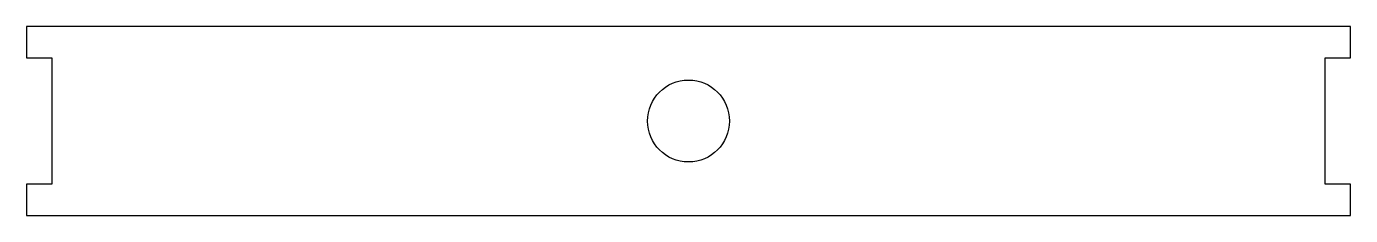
# Model space of a CAD drawing. Header units: millimetres. Extents: x -105 to 105, y 12 to 42.
import ezdxf

# ---------------------------------------------------------------- set-up
doc = ezdxf.new("R2010")
doc.units = ezdxf.units.MM
doc.layers.get('0').update_dxf_attribs({"linetype": 'CONTINUOUS'})

msp = doc.modelspace()

# ---------------------------------------------------------------- linework, layer by layer
msp.add_lwpolyline([(-105, 12), (105, 12), (105, 17), (101, 17), (101, 37), (105, 37), (105, 42), (-105, 42), (-105, 37), (-101, 37), (-101, 17), (-105, 17)], close=True)
msp.add_circle((0, 27), 6.5)

doc.saveas('drawing.dxf')
